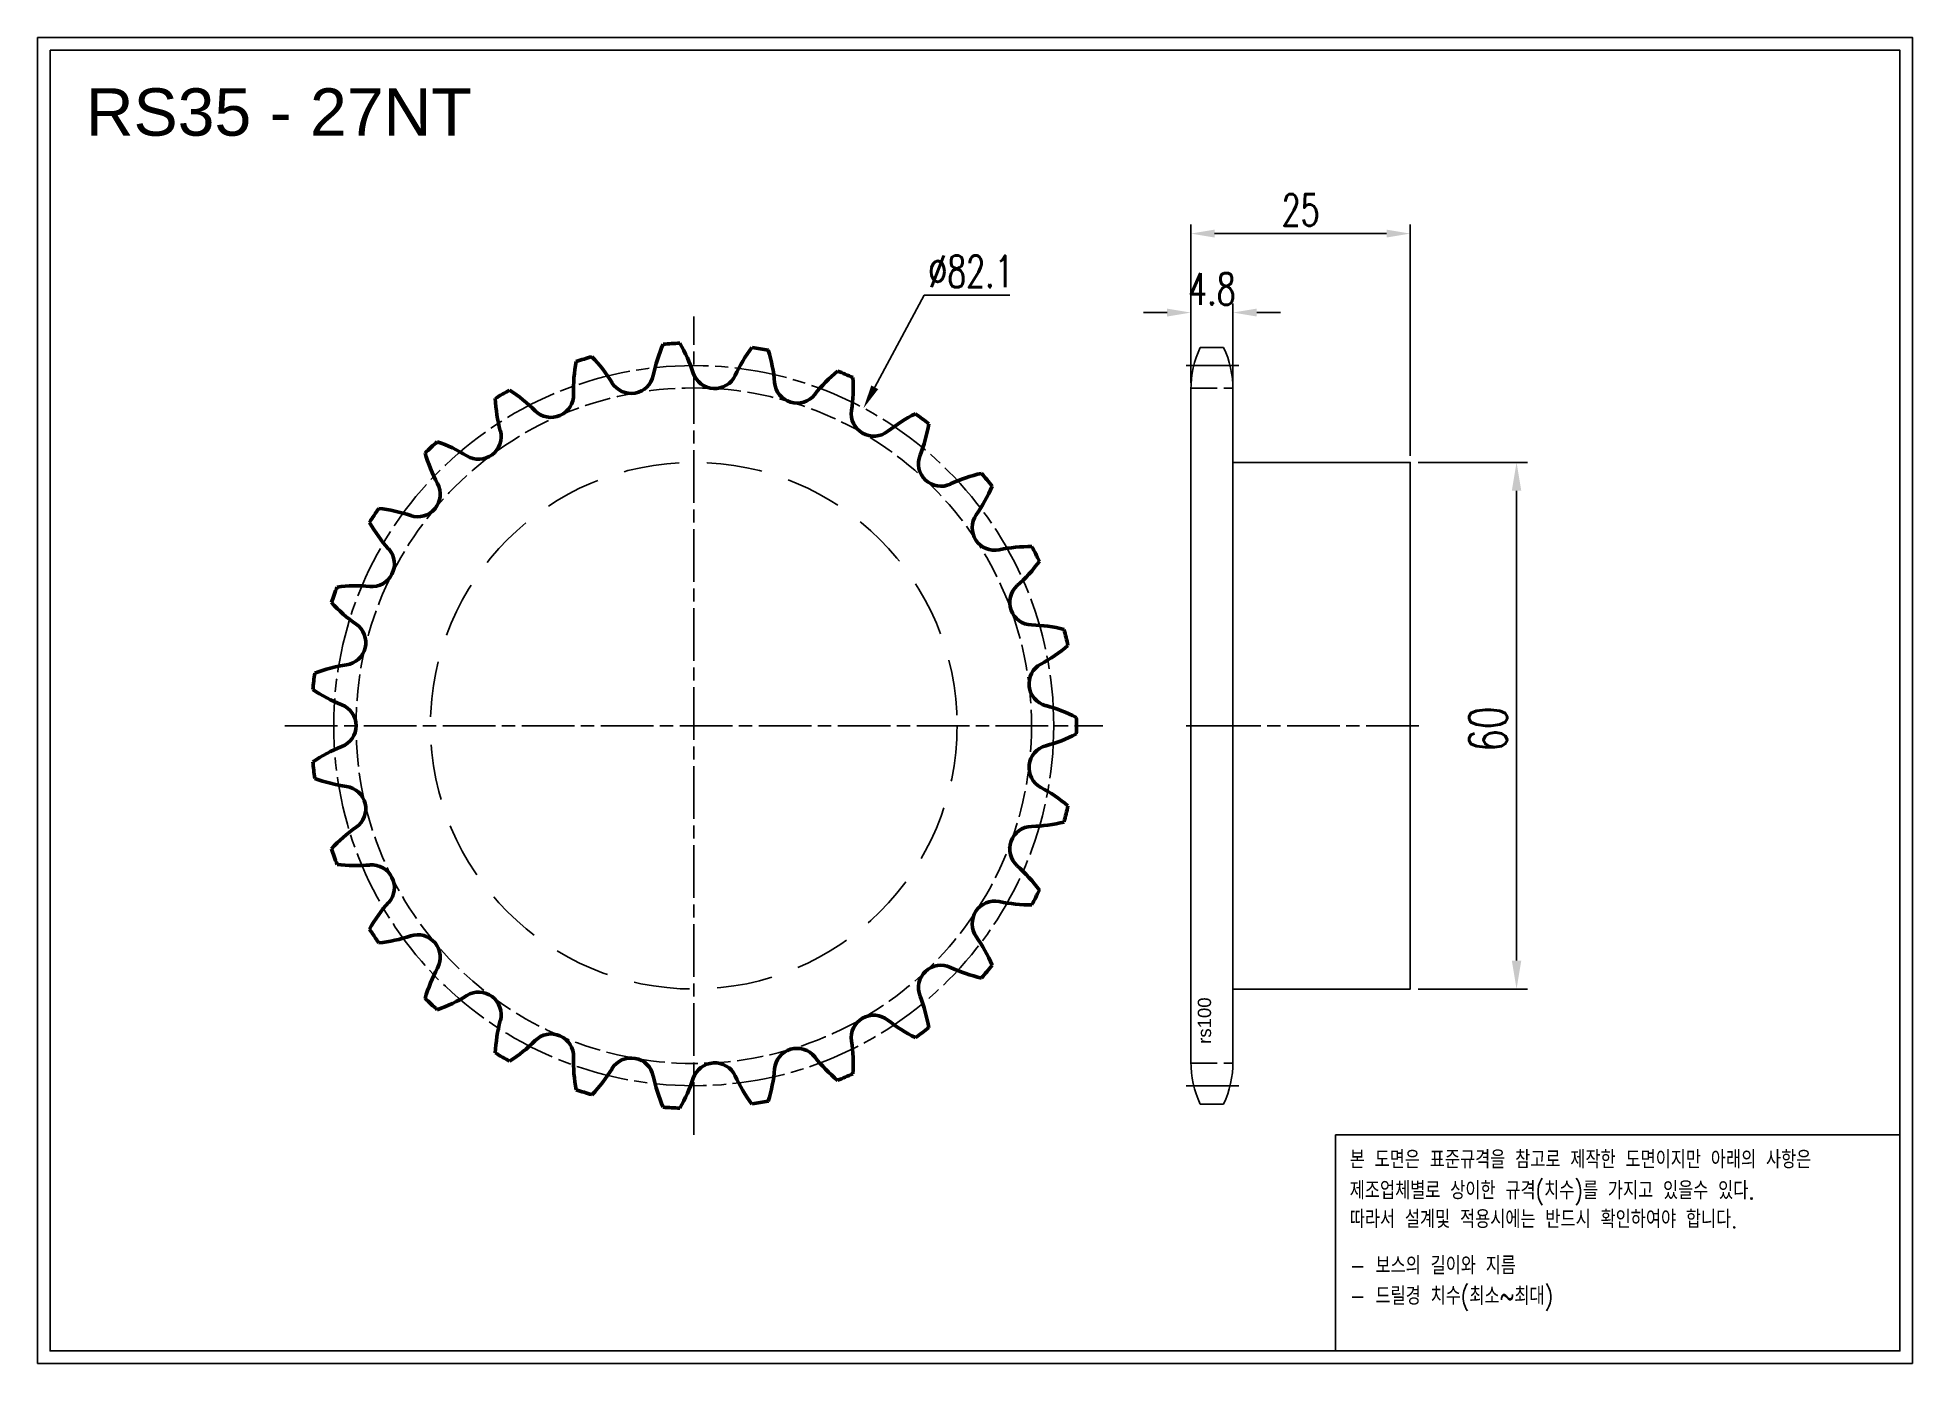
# Model space of a CAD drawing. Header units: millimetres. Extents: x -43152 to -42938, y 1262 to 1413.
import ezdxf

# ---------------------------------------------------------------- set-up
doc = ezdxf.new("R2010")
doc.units = ezdxf.units.MM
for name, pattern in [('AM_ISO02W050', [7.5, 6, -1.5]), ('AM_ISO02W050x2', [3.75, 3, -0.75]), ('AM_ISO08W050', [18, 12, -1.5, 3, -1.5]), ('AM_ISO08W050x2', [9, 6, -0.75, 1.5, -0.75]), ('HIDDEN', [9.525, 6.35, -3.175])]:
    doc.linetypes.add(name, pattern=pattern)
for name, color, linetype, lineweight in [('AM_0N', 7, 'Continuous', 50), ('AM_3N', 6, 'AM_ISO02W050', 25), ('AM_7', 4, 'AM_ISO08W050', 25), ('AM_7N', 4, 'AM_ISO08W050', 25)]:
    doc.layers.add(name, color=color, linetype=linetype, lineweight=lineweight)
doc.layers.add('HL', color=2, linetype='HIDDEN')
doc.layers.add('S-DIM', color=7, linetype='Continuous')
doc.styles.add('HAN', font='ROMANS.shx', dxfattribs={"width": 0.7, "bigfont": 'whgtxt.shx'})
doc.styles.add('HSG', font='SIMPLEX.shx', dxfattribs={"width": 0.7, "bigfont": 'HSG.shx'})
doc.styles.get("Standard").update_dxf_attribs({"font": 'arial.ttf'})
doc.dimstyles.new('APP6', dxfattribs={"dimscale": 1.5, "dimtxt": 2.4, "dimasz": 1.8, "dimexe": 0.7, "dimexo": 0.5, "dimgap": 0.6, "dimtad": 1, "dimtoh": 1, "dimdec": 1, "dimrnd": 0.01, "dimzin": 9, "dimdsep": 46, "dimtxsty": 'HSG', "dimcen": 0, "dimclrd": 1, "dimclre": 1, "dimclrt": 256, "dimazin": 2, "dimtp": 1, "dimtm": 1, "dimtfac": 0.5, "dimtdec": 1, "dimtofl": 0, "dimtmove": 0, "dimatfit": 3, "dimfxl": 0, "dimtvp": 1, "dimtolj": 2, "dimlwd": -1, "dimlwe": -1, "dimarcsym": 0})
doc.dimstyles.new('APP8', dxfattribs={"dimscale": 1.8, "dimtxt": 2.4, "dimasz": 1.8, "dimexe": 0.7, "dimexo": 0.5, "dimgap": 0.6, "dimtad": 1, "dimtoh": 1, "dimdec": 1, "dimrnd": 0.01, "dimzin": 9, "dimdsep": 46, "dimtxsty": 'HSG', "dimcen": 0, "dimclrd": 1, "dimclre": 1, "dimclrt": 256, "dimazin": 2, "dimtp": 1, "dimtm": 1, "dimtfac": 0.5, "dimtdec": 1, "dimtofl": 0, "dimtmove": 0, "dimatfit": 3, "dimfxl": 0, "dimtvp": 1, "dimtolj": 2, "dimlwd": -1, "dimlwe": -1, "dimarcsym": 0})

# ---------------------------------------------------------------- blocks, each defined once
blk = doc.blocks.new('*D1')
at = {"layer": 'Defpoints', "color": 0, "transparency": 16777216}
for p in [(-42995.3, 1365.02), (-42995.3, 1305.02), (-42983.19, 1305.02)]:
    blk.add_point(p, dxfattribs=at)
at = {"layer": 'S-DIM', "color": 1, "transparency": 16777216}
for p, q in [((-42994.4, 1365.02), (-42981.93, 1365.02)), ((-42983.19, 1361.78), (-42983.19, 1308.26)), ((-42994.4, 1305.02), (-42981.93, 1305.02))]:
    blk.add_line(p, q, dxfattribs=at)
for points in [[(-42983.73, 1361.78), (-42982.65, 1361.78), (-42983.19, 1365.02)], [(-42983.73, 1308.26), (-42982.65, 1308.26), (-42983.19, 1305.02)]]:
    blk.add_solid(points, dxfattribs=at)
at = {"layer": 'S-DIM', "transparency": 16777216, "insert": (-42986.43, 1334.63), "char_height": 4.32, "attachment_point": 5, "rotation": 90, "style": 'HSG'}
blk.add_mtext('\\A2;60', dxfattribs=at)
blk = doc.blocks.new('*D2')
at = {"layer": 'Defpoints', "color": 0, "transparency": 16777216}
for p in [(-43015.5, 1382.08), (-43020.3, 1373.32), (-43015.5, 1373.32)]:
    blk.add_point(p, dxfattribs=at)
at = {"layer": 'S-DIM', "color": 1, "transparency": 16777216}
for p, q in [((-43020.3, 1374.07), (-43020.3, 1383.13)), ((-43015.5, 1374.07), (-43015.5, 1383.13)), ((-43023, 1382.08), (-43025.7, 1382.08)), ((-43012.8, 1382.08), (-43010.1, 1382.08))]:
    blk.add_line(p, q, dxfattribs=at)
for points in [[(-43023, 1382.53), (-43023, 1381.63), (-43020.3, 1382.08)], [(-43012.8, 1382.53), (-43012.8, 1381.63), (-43015.5, 1382.08)]]:
    blk.add_solid(points, dxfattribs=at)
at = {"layer": 'S-DIM', "transparency": 16777216, "insert": (-43017.9, 1384.78), "char_height": 3.6, "attachment_point": 5, "style": 'HSG'}
blk.add_mtext('\\A2;4.8', dxfattribs=at)
blk = doc.blocks.new('*D3')
at = {"layer": 'Defpoints', "color": 0, "transparency": 16777216}
for p in [(-42995.3, 1391.08), (-43020.3, 1373.32), (-42995.3, 1365.02)]:
    blk.add_point(p, dxfattribs=at)
at = {"layer": 'S-DIM', "color": 1, "transparency": 16777216}
for p, q in [((-43020.3, 1374.07), (-43020.3, 1392.13)), ((-43017.6, 1391.08), (-42998, 1391.08)), ((-42995.3, 1365.77), (-42995.3, 1392.13))]:
    blk.add_line(p, q, dxfattribs=at)
for points in [[(-43017.6, 1391.53), (-43017.6, 1390.63), (-43020.3, 1391.08)], [(-42998, 1391.53), (-42998, 1390.63), (-42995.3, 1391.08)]]:
    blk.add_solid(points, dxfattribs=at)
at = {"layer": 'S-DIM', "transparency": 16777216, "insert": (-43007.8, 1393.78), "char_height": 3.6, "attachment_point": 5, "style": 'HSG'}
blk.add_mtext('\\A2;25', dxfattribs=at)
blk = doc.blocks.new('*D4')
at = {"layer": 'Defpoints', "color": 0, "transparency": 16777216}
for p in [(-43057.59, 1371.19), (-43096.29, 1298.84)]:
    blk.add_point(p, dxfattribs=at)
at = {"layer": 'S-DIM', "color": 1, "transparency": 16777216}
for p, q in [((-43050.7, 1384.07), (-43056.32, 1373.57)), ((-43040.92, 1384.07), (-43050.7, 1384.07))]:
    blk.add_line(p, q, dxfattribs=at)
blk.add_solid([(-43056.72, 1373.78), (-43055.92, 1373.36), (-43057.59, 1371.19)], dxfattribs=at)
at = {"layer": 'S-DIM', "transparency": 16777216, "insert": (-43045.36, 1386.77), "char_height": 3.6, "attachment_point": 5, "style": 'HSG'}
blk.add_mtext('\\A2;∅82.1', dxfattribs=at)
blk = doc.blocks.new('notice1')
at = {"color": 4}
blk.add_lwpolyline([(-22142.12, 1735.9), (-22053.8, 1735.9), (-22053.8, 1702.07), (-22142.12, 1702.07)], close=True, dxfattribs=at)
at = {"color": 4, "style": 'HAN', "width": 0.8}
for s, p in [('본 도면은 표준규격을 참고로 제작한 도면이지만 아래의 사항은', (-22139.9, 1730.62)), ('제조업체별로 상이한 규격(치수)를 가지고 있을수 있다.', (-22139.9, 1725.78)), ('따라서 설계및 적용시에는 반드시 확인하여야 합니다.', (-22139.9, 1721.28)), ('- 보스의 길이와 지름', (-22139.9, 1714.03)), ('- 드릴경 치수(최소~최대)', (-22139.9, 1709.27))]:
    blk.add_text(s, height=2.7949, dxfattribs=at).set_placement(p)

msp = doc.modelspace()

# ---------------------------------------------------------------- linework, layer by layer
for p, q in [((-43016.57, 1378.12), (-43019.23, 1378.12)), ((-43020.3, 1373.32), (-43020.3, 1296.72)), ((-43015.5, 1373.32), (-43015.5, 1296.72)), ((-43016.57, 1291.92), (-43019.23, 1291.92))]:
    msp.add_line(p, q)
for points in [[(-43151.71, 1413.42), (-42938.08, 1413.42), (-42938.08, 1262.36), (-43151.71, 1262.36)], [(-43150.27, 1411.98), (-42939.52, 1411.98), (-42939.52, 1263.8), (-43150.27, 1263.8)]]:
    msp.add_lwpolyline(points, close=True)
msp.add_lwpolyline([(-43015.5, 1365.02), (-42995.3, 1365.02), (-42995.3, 1305.02), (-43015.5, 1305.02)])
for centre, start, end in [((-43009, 1373.32), 154.8633, 180), ((-43026.8, 1373.32), 0, 25.1367), ((-43009, 1296.72), 180, 205.1367), ((-43026.8, 1296.72), 334.8633, 0)]:
    msp.add_arc(centre, 11.3, start, end)
at = {"layer": 'AM_0N'}
for centre, radius, start, end in [((-43064.24, 1371.35), 17.68, 156.2034, 168.3333), ((-43076.94, 1335.02), 43.6, 92.0918, 94.5749), ((-43093.77, 1369.63), 17.68, 18.3333, 30.4632), ((-43056.21, 1367.44), 17.68, 142.8701, 155), ((-43076.94, 1335.02), 43.6, 78.7584, 81.2416), ((-43072.96, 1373.3), 17.68, 169.5368, 181.6667), ((-43076.94, 1335.02), 43.6, 105.4251, 107.9082), ((-43101.3, 1364.81), 17.68, 31.6667, 43.7966), ((-43085.34, 1372.58), 17.68, 5, 17.1299), ((-43084.07, 1375.44), 2.57, 211.6667, 348.3333), ((-43074.55, 1376), 2.57, 198.3333, 335), ((-43065.17, 1374.34), 2.57, 185, 321.6667), ((-43049.29, 1361.78), 17.68, 129.5368, 141.6667), ((-43076.94, 1335.02), 43.6, 65.4251, 67.9082), ((-43076.45, 1373.5), 17.68, 351.6667, 3.7966), ((-43076.94, 1335.02), 43.6, 118.7584, 121.2416), ((-43081.9, 1373.18), 17.68, 182.8701, 195), ((-43107.51, 1358.39), 17.68, 45, 57.1299), ((-43093.2, 1372.71), 2.57, 225, 1.6667), ((-43056.42, 1370.57), 2.57, 171.6667, 308.3333), ((-43043.86, 1354.69), 17.68, 116.2034, 128.3333), ((-43076.94, 1335.02), 43.6, 52.0918, 54.5749), ((-43067.59, 1372.35), 17.68, 338.3333, 350.4632), ((-43076.94, 1335.02), 43.6, 132.0918, 134.5749), ((-43112.08, 1350.71), 17.68, 58.3333, 70.4632), ((-43101.45, 1367.94), 2.57, 238.3333, 15), ((-43090.57, 1371.01), 17.68, 196.2034, 208.3333), ((-43048.77, 1364.87), 2.57, 158.3333, 295), ((-43040.22, 1346.53), 17.68, 102.8701, 115), ((-43076.94, 1335.02), 43.6, 38.7584, 41.2416), ((-43108.39, 1361.4), 2.57, 251.6667, 28.3333), ((-43059.23, 1369.18), 17.68, 325, 337.1299), ((-43076.94, 1335.02), 43.6, 145.4251, 147.9082), ((-43114.75, 1342.19), 17.68, 71.6667, 83.7966), ((-43042.65, 1357.57), 2.57, 145, 281.6667), ((-43098.5, 1366.9), 17.68, 209.5368, 221.6667), ((-43113.62, 1353.44), 2.57, 265, 41.6667), ((-43038.55, 1337.75), 17.68, 89.5368, 101.6667), ((-43076.94, 1335.02), 43.6, 25.4251, 27.9082), ((-43051.83, 1364.18), 17.68, 311.6667, 323.7966), ((-43076.94, 1335.02), 43.6, 158.7584, 161.2416), ((-43115.39, 1333.27), 17.68, 85, 97.1299), ((-43038.37, 1349.06), 2.57, 131.6667, 268.3333), ((-43105.27, 1361.07), 17.68, 222.8701, 235), ((-43116.88, 1344.48), 2.57, 278.3333, 55), ((-43038.96, 1328.82), 17.68, 76.2034, 88.3333), ((-43076.94, 1335.02), 43.6, 12.0918, 14.5749), ((-43045.78, 1357.6), 17.68, 298.3333, 310.4632), ((-43113.95, 1324.45), 17.68, 98.3333, 110.4632), ((-43036.17, 1339.78), 2.57, 118.3333, 255), ((-43076.94, 1335.02), 43.6, 172.0918, 174.5749), ((-43110.52, 1353.83), 17.68, 236.2034, 248.3333), ((-43117.99, 1335.02), 2.57, 291.6667, 68.3333), ((-43041.41, 1320.23), 17.68, 62.8701, 75), ((-43076.94, 1335.02), 43.6, 358.7584, 1.2416), ((-43041.41, 1349.81), 17.68, 285, 297.1299), ((-43110.52, 1316.2), 17.68, 111.6667, 123.7966), ((-43036.17, 1330.25), 2.57, 105, 241.6667), ((-43076.94, 1335.02), 43.6, 185.4251, 187.9082), ((-43113.95, 1345.58), 17.68, 249.5368, 261.6667), ((-43116.88, 1325.55), 2.57, 305, 81.6667), ((-43045.78, 1312.43), 17.68, 49.5368, 61.6667), ((-43076.94, 1335.02), 43.6, 345.4251, 347.9082), ((-43105.27, 1308.97), 17.68, 125, 137.1299), ((-43038.37, 1320.98), 2.57, 91.6667, 228.3333), ((-43038.96, 1341.21), 17.68, 271.6667, 283.7966), ((-43076.94, 1335.02), 43.6, 198.7584, 201.2416), ((-43115.39, 1336.76), 17.68, 262.8701, 275), ((-43113.62, 1316.59), 2.57, 318.3333, 95), ((-43051.83, 1305.85), 17.68, 36.2034, 48.3333), ((-43076.94, 1335.02), 43.6, 332.0918, 334.5749), ((-43098.5, 1303.14), 17.68, 138.3333, 150.4632), ((-43042.65, 1312.46), 2.57, 78.3333, 215), ((-43038.55, 1332.29), 17.68, 258.3333, 270.4632), ((-43076.94, 1335.02), 43.6, 212.0918, 214.5749), ((-43114.75, 1327.85), 17.68, 276.2034, 288.3333), ((-43108.39, 1308.63), 2.57, 331.6667, 108.3333), ((-43059.23, 1300.85), 17.68, 22.8701, 35), ((-43048.77, 1305.16), 2.57, 65, 201.6667), ((-43040.22, 1323.51), 17.68, 245, 257.1299), ((-43076.94, 1335.02), 43.6, 318.7584, 321.2416), ((-43090.57, 1299.02), 17.68, 151.6667, 163.7966), ((-43076.94, 1335.02), 43.6, 225.4251, 227.9082), ((-43112.08, 1319.32), 17.68, 289.5368, 301.6667), ((-43101.45, 1302.09), 2.57, 345, 121.6667), ((-43067.59, 1297.68), 17.68, 9.5368, 21.6667), ((-43081.9, 1296.85), 17.68, 165, 177.1299), ((-43056.42, 1299.47), 2.57, 51.6667, 188.3333), ((-43043.86, 1315.35), 17.68, 231.6667, 243.7966), ((-43107.51, 1311.64), 17.68, 302.8701, 315), ((-43093.2, 1297.33), 2.57, 358.3333, 135), ((-43076.45, 1296.53), 17.68, 356.2034, 8.3333), ((-43076.94, 1335.02), 43.6, 305.4251, 307.9082), ((-43076.94, 1335.02), 43.6, 238.7584, 241.2416), ((-43072.96, 1296.74), 17.68, 178.3333, 190.4632), ((-43084.07, 1294.59), 2.57, 11.6667, 148.3333), ((-43065.17, 1295.69), 2.57, 38.3333, 175), ((-43049.29, 1308.25), 17.68, 218.3333, 230.4632), ((-43101.3, 1305.22), 17.68, 316.2034, 328.3333), ((-43064.24, 1298.69), 17.68, 191.6667, 203.7966), ((-43093.77, 1300.41), 17.68, 329.5368, 341.6667), ((-43074.55, 1294.04), 2.57, 25, 161.6667), ((-43056.21, 1302.59), 17.68, 205, 217.1299), ((-43085.34, 1297.46), 17.68, 342.8701, 355), ((-43076.94, 1335.02), 43.6, 292.0918, 294.5749), ((-43076.94, 1335.02), 43.6, 252.0918, 254.5749), ((-43076.94, 1335.02), 43.6, 265.4251, 267.9082), ((-43076.94, 1335.02), 43.6, 278.7584, 281.2416)]:
    msp.add_arc(centre, radius, start, end, dxfattribs=at)
at = {"layer": 'AM_3N', "linetype": 'AM_ISO02W050x2'}
for p, q in [((-43020.3, 1373.47), (-43015.5, 1373.47)), ((-43020.3, 1296.56), (-43015.5, 1296.56))]:
    msp.add_line(p, q, dxfattribs=at)
msp.add_circle((-43076.94, 1335.02), 38.48, dxfattribs=at)
at = {"layer": 'AM_7', "linetype": 'AM_ISO08W050x2'}
for p, q in [((-43014.84, 1376.04), (-43020.96, 1376.04)), ((-43014.84, 1335.02), (-43020.96, 1335.02)), ((-42994.34, 1335.02), (-43020.96, 1335.02)), ((-43014.84, 1293.99), (-43020.96, 1293.99))]:
    msp.add_line(p, q, dxfattribs=at)
msp.add_circle((-43076.94, 1335.02), 41.02, dxfattribs=at)
at = {"layer": 'AM_7N', "linetype": 'AM_ISO08W050x2'}
for p, q in [((-43076.94, 1288.41), (-43076.94, 1381.62)), ((-43123.54, 1335.02), (-43030.34, 1335.02))]:
    msp.add_line(p, q, dxfattribs=at)
at = {"layer": 'HL'}
msp.add_circle((-43076.94, 1335.02), 30, dxfattribs=at)

# ---------------------------------------------------------------- block references
at = {"xscale": 0.728, "yscale": 0.728, "zscale": 0.728}
msp.add_blockref('notice1', (-26884.35, 24.69), dxfattribs=at)

# ---------------------------------------------------------------- texts
msp.add_text('RS35 - 27NT', height=5.3948).set_placement((-43146.21, 1402.23))
at = {"insert": (-43019.51, 1298.78), "char_height": 1.512, "width": 6.5009, "attachment_point": 1, "rotation": 90}
msp.add_mtext('rs100', dxfattribs=at)

# ---------------------------------------------------------------- dimensions: what is measured, and where the dimension line sits
at = {"layer": 'S-DIM'}
dim = msp.add_linear_dim(base=(-42995.3, 1391.08), p1=(-43020.3, 1373.32), p2=(-42995.3, 1365.02), dimstyle='APP6', dxfattribs=at)
dim.commit()
dim.dimension.update_dxf_attribs({"geometry": '*D3', "text_midpoint": (-43007.8, 1393.78)})
dim = msp.add_diameter_dim_2p(p1=(-43096.2908, 1298.8435), p2=(-43057.5919, 1371.1899), dimstyle='APP6', dxfattribs=at)
dim.commit()
dim.dimension.update_dxf_attribs({"geometry": '*D4', "text_midpoint": (-43045.36, 1384.0739), "dimtype": 131})
dim = msp.add_linear_dim(base=(-43015.5, 1382.08), p1=(-43020.3, 1373.32), p2=(-43015.5, 1373.32), dimstyle='APP6', dxfattribs=at)
dim.commit()
dim.dimension.update_dxf_attribs({"geometry": '*D2', "text_midpoint": (-43017.9, 1382.08), "dimtype": 128})
dim = msp.add_linear_dim(base=(-42983.19, 1305.02), p1=(-42995.3, 1365.02), p2=(-42995.3, 1305.02), angle=90, dimstyle='APP8', dxfattribs=at)
dim.commit()
dim.dimension.update_dxf_attribs({"geometry": '*D1', "text_midpoint": (-42983.19, 1334.63), "dimtype": 128})

doc.saveas('drawing.dxf')
